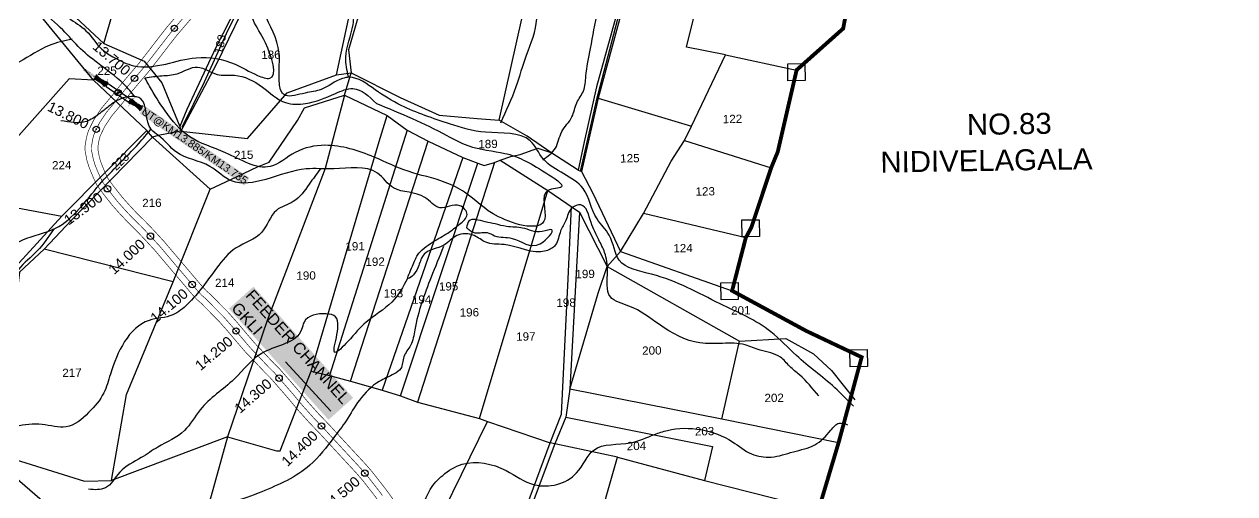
# Model space of a CAD drawing. Header units: inches. Extents: x 188249 to 207649, y 1614199 to 1620310.
# Drawn here: x 189311 to 191204, y 1616638 to 1617372 of the extents above; entities that cross this region are included whole.
import ezdxf
from ezdxf.enums import TextEntityAlignment as Align

# ---------------------------------------------------------------- set-up
doc = ezdxf.new("R2010")
doc.units = ezdxf.units.IN
doc.header["$LTSCALE"] = 15
doc.header["$MEASUREMENT"] = 0
doc.header["$PDMODE"] = 32
doc.header["$PDSIZE"] = 10
doc.linetypes.add('HIDDEN2', pattern=[0.1875, 0.125, -0.0625])
for name, color, linetype in [('BOUNDRY STONES', 240, 'Continuous'), ('CANAL1', 7, 'Continuous'), ('CHANAGE', 1, 'Continuous'), ('PAPER SIZE', 5, 'Continuous'), ('PLOTS', 7, 'Continuous'), ('PLOTS NO', 7, 'Continuous'), ('POINT', 2, 'Continuous'), ('ROADS', 1, 'Continuous'), ('STREAMS', 4, 'Continuous'), ('STRUCTURE', 5, 'Continuous'), ('TEXT', 1, 'Continuous'), ('text2', 7, 'Continuous'), ('VILLAGE BOUNDRY', 5, 'Continuous')]:
    doc.layers.add(name, color=color, linetype=linetype)
doc.styles.get("Standard").update_dxf_attribs({"font": 'arial.ttf'})
doc.dimstyles.get("Standard").update_dxf_attribs({"dimtxt": 0.18, "dimasz": 0.18, "dimexe": 0.18, "dimexo": 0.0625, "dimgap": 0.09, "dimtad": 0, "dimtih": 1, "dimtoh": 1, "dimdec": 4, "dimzin": 0, "dimdsep": 46, "dimtxsty": 'Standard', "dimcen": 0.09, "dimadec": 0, "dimazin": 0, "dimtfac": 1, "dimtdec": 4, "dimtofl": 0, "dimtmove": 0, "dimatfit": 3, "dimfxl": 1, "dimtolj": 1, "dimtzin": 0, "dimarcsym": 0})

# ---------------------------------------------------------------- blocks, each defined once
blk = doc.blocks.new('UT')
at = {"layer": 'STRUCTURE'}
h = blk.add_hatch(dxfattribs=at)
h.set_pattern_fill('DASH', color=150, scale=8, angle=-39.6278, style=0)
h.set_pattern_definition([(320.372247933, (-4370.464, -6260.8811), (1.40800153113, 0.132407282), [1, -1])])
h.paths.add_polyline_path([(765163, 1700681.9), (765165.6, 1700680.6), (765167.2, 1700680.3), (765169.1, 1700680), (765172.4, 1700679.6), (765176.4, 1700679.3), (765179.5, 1700679.5), (765183.1, 1700679.9), (765187.7, 1700680.9), (765188.9, 1700681.2), (765193.1, 1700682.2), (765196.1, 1700680.2), (765196.1, 1700672.2), (765193.1, 1700670.2), (765190.5, 1700670.8), (765188.1, 1700671.3), (765185.5, 1700671.8), (765183.6, 1700672.1), (765181, 1700672.5), (765180.3, 1700672.5), (765178.5, 1700672.6), (765176.7, 1700672.6), (765174.6, 1700672.5), (765172.5, 1700672.3), (765170.4, 1700672), (765168.5, 1700671.7), (765166.1, 1700671.2), (765165, 1700670.8), (765163, 1700669.7)])
h.paths.add_polyline_path([(765259.1, 1700682.2), (765256.1, 1700680.2), (765256.1, 1700672.2), (765259.1, 1700670.2), (765261.9, 1700671), (765264.4, 1700671.6), (765266.4, 1700672), (765269.1, 1700672.5), (765272.7, 1700673), (765276.1, 1700673.1), (765278.6, 1700672.9), (765281.2, 1700672.7), (765283.9, 1700672.3), (765286.4, 1700671.9), (765288, 1700671.3), (765289.2, 1700670.6), (765289.1, 1700682.7), (765287.6, 1700681.8), (765285.7, 1700681.2), (765283, 1700680.7), (765281.2, 1700680.4), (765276.7, 1700679.9), (765272.7, 1700679.9), (765268.7, 1700680.3), (765264.8, 1700681), (765261.2, 1700681.7)])
at = {"layer": 'STRUCTURE', "color": 150, "const_width": 0.628}
for points in [[(765190.1, 1700688.2), (765190.1, 1700684.2), (765196.1, 1700680.2), (765256.1, 1700680.2), (765262.1, 1700684.2), (765262.1, 1700688.2)], [(765190.1, 1700664.2), (765190.1, 1700668.2), (765196.1, 1700672.2), (765256.1, 1700672.2), (765262.1, 1700668.2), (765262.1, 1700664.2)]]:
    blk.add_lwpolyline(points, dxfattribs=at)
at = {"layer": 'STRUCTURE', "color": 150}
for points in [[(765196.1, 1700680.2), (765256.1, 1700680.2)], [(765196.1, 1700672.2), (765256.1, 1700672.2)], [(765196.1, 1700672.2), (765256.1, 1700672.2)]]:
    blk.add_lwpolyline(points, dxfattribs=at)
at = {"layer": 'STRUCTURE', "color": 0}
blk.add_circle((765226.1, 1700676.2), 1.89, dxfattribs=at)
at = {"layer": 'STRUCTURE', "color": 150}
for points in [[(765163, 1700681.9), (765164.4, 1700681.1), (765167.9, 1700680.2), (765171.2, 1700679.8), (765176.1, 1700679.4), (765184.7, 1700680.3), (765193.1, 1700682.2)], [(765163, 1700669.7), (765164.3, 1700670.6), (765167.8, 1700671.6), (765171.2, 1700672.1), (765176, 1700672.6), (765184.7, 1700672), (765193.1, 1700670.2)], [(765289.1, 1700682.7), (765287.8, 1700681.9), (765284.3, 1700680.9), (765280.9, 1700680.4), (765276.1, 1700679.8), (765267.4, 1700680.5), (765259.1, 1700682.2)], [(765289.2, 1700670.6), (765287.8, 1700671.4), (765284.2, 1700672.3), (765280.9, 1700672.7), (765276.1, 1700673.1), (765267.4, 1700672.2), (765259.1, 1700670.2)]]:
    blk.add_spline(points, degree=3, dxfattribs=at)
at = {"layer": 'STRUCTURE', "color": 0}
blk.add_text('STREAM', height=5, dxfattribs=at).set_placement((765148.2, 1700675.8), align=Align.MIDDLE_CENTER)
for points in [[(765190.9, 1700676), (765164.2, 1700675.8)], [(765289.3, 1700676.7), (765265.4, 1700676.4)]]:
    blk.add_leader(points, dimstyle='Standard', override={"dimasz": 10, "dimgap": 0.09, "dimtad": 0}, dxfattribs=at)

msp = doc.modelspace()

# ---------------------------------------------------------------- linework, layer by layer
at = {"layer": 'BOUNDRY STONES'}
for points in [[(190504.8, 1617310), (190531.8, 1617310.5), (190532.3, 1617284), (190505.2, 1617283.5)], [(190433.3, 1617066), (190460.3, 1617066.4), (190460.7, 1617039.9), (190433.7, 1617039.5)], [(190400.2, 1616967.7), (190427.2, 1616968.2), (190427.6, 1616941.7), (190400.6, 1616941.2)], [(190602, 1616862.9), (190629.1, 1616863.4), (190629.5, 1616836.8), (190602.5, 1616836.4)]]:
    msp.add_lwpolyline(points, close=True, dxfattribs=at)
at = {"layer": 'CANAL1', "color": 200, "const_width": 1}
for points in [[(189587.1, 1617429.1), (189534.6, 1617368), (189521.8, 1617351.7), (189508.9, 1617334.8), (189490.2, 1617310.7), (189463.4, 1617279.3), (189449.2, 1617261.4), (189431.8, 1617240.5), (189420, 1617222.8), (189414.1, 1617210.9), (189411, 1617204.1), (189408.5, 1617195.4), (189406.2, 1617181.9), (189406.3, 1617173.8), (189409.1, 1617159.1), (189412.1, 1617149.4), (189415.2, 1617141.7), (189419.3, 1617131.8), (189424.8, 1617120.2), (189435.7, 1617105.5), (189449, 1617088.6), (189460.2, 1617076.1), (189472.3, 1617063.2), (189486.2, 1617049.5), (189498.3, 1617036.8), (189514.8, 1617019), (189529.1, 1617002.1), (189538.7, 1616990.7), (189556.8, 1616969.5), (189573.5, 1616949.7), (189581.3, 1616941.3), (189587.3, 1616936.1), (189600.2, 1616923), (189615.3, 1616907.8), (189628.3, 1616893.1), (189642.6, 1616876.2), (189657.5, 1616858.8), (189669.5, 1616846.4), (189687.4, 1616827.4), (189695.5, 1616819.4), (189704.8, 1616808.8), (189721.9, 1616789.2), (189738.2, 1616769.7), (189757.7, 1616748), (189773.5, 1616731.6), (189798.2, 1616704.8), (189821.4, 1616679.7), (189830.8, 1616669.5), (189840.1, 1616658.8), (189855.1, 1616639.6), (189863.1, 1616629.1)], [(189601, 1617414.6), (189550.1, 1617355.3), (189537.6, 1617339.4), (189524.8, 1617322.7), (189505.7, 1617298.1), (189478.8, 1617266.5), (189464.7, 1617248.8), (189447.8, 1617228.5), (189437.3, 1617212.8), (189432.2, 1617202.3), (189429.8, 1617197.2), (189428.1, 1617190.9), (189426.2, 1617180.3), (189426.3, 1617175.9), (189428.6, 1617163.9), (189431, 1617156.1), (189433.7, 1617149.2), (189437.6, 1617139.9), (189442.1, 1617130.5), (189451.6, 1617117.7), (189464.4, 1617101.5), (189475, 1617089.6), (189486.6, 1617077.1), (189500.4, 1617063.6), (189512.9, 1617050.5), (189529.8, 1617032.2), (189544.4, 1617014.9), (189554, 1617003.6), (189572, 1616982.4), (189588.5, 1616963), (189595.2, 1616955.7), (189600.9, 1616950.7), (189614.4, 1616937.1), (189629.9, 1616921.5), (189643.5, 1616906.2), (189657.9, 1616889.1), (189672.4, 1616872.2), (189683.9, 1616860.2), (189701.7, 1616841.4), (189710.1, 1616833.2), (189719.9, 1616822), (189737.1, 1616802.2), (189753.4, 1616782.7), (189772.3, 1616761.6), (189788.1, 1616745.3), (189812.9, 1616718.3), (189836.1, 1616693.3), (189845.7, 1616682.9), (189855.5, 1616671.5), (189870.9, 1616651.8), (189879.2, 1616641), (189890.6, 1616625.1)]]:
    msp.add_lwpolyline(points, dxfattribs=at)
at = {"layer": 'CANAL1', "color": 1, "linetype": 'HIDDEN2', "ltscale": 4, "const_width": 1}
msp.add_lwpolyline([(189594, 1617421.9), (189542.3, 1617361.7), (189529.7, 1617345.5), (189516.8, 1617328.8), (189498, 1617304.4), (189471.1, 1617272.9), (189456.9, 1617255.1), (189439.8, 1617234.5), (189428.7, 1617217.8), (189423.2, 1617206.6), (189420.4, 1617200.6), (189418.3, 1617193.2), (189416.2, 1617181.1), (189416.3, 1617174.9), (189418.9, 1617161.5), (189421.6, 1617152.7), (189424.4, 1617145.4), (189428.5, 1617135.9), (189433.5, 1617125.4), (189443.7, 1617111.6), (189456.7, 1617095), (189467.6, 1617082.8), (189479.4, 1617070.1), (189493.3, 1617056.6), (189505.6, 1617043.6), (189522.3, 1617025.6), (189536.8, 1617008.5), (189546.3, 1616997.1), (189564.4, 1616975.9), (189581, 1616956.4), (189588.2, 1616948.5), (189594.1, 1616943.4), (189607.3, 1616930.1), (189622.6, 1616914.7), (189635.9, 1616899.7), (189650.3, 1616882.7), (189665, 1616865.5), (189676.7, 1616853.3), (189694.5, 1616834.4), (189702.8, 1616826.3), (189712.3, 1616815.4), (189729.5, 1616795.7), (189745.8, 1616776.2), (189765, 1616754.8), (189780.8, 1616738.5), (189805.5, 1616711.6), (189828.8, 1616686.5), (189838.3, 1616676.2), (189847.8, 1616665.2), (189863, 1616645.7), (189871.1, 1616635.1)], dxfattribs=at)
at = {"layer": 'PLOTS'}
for points in [[(190674.6, 1618667.5), (190648.2, 1618568.2), (190602.1, 1618410.4), (190543.8, 1618227.9), (190510.9, 1618191.1), (190490, 1618134.3), (190459.8, 1618050.3), (190422.9, 1617909.2), (190399.9, 1617868.8), (190362.3, 1617781.8), (190311.5, 1617659.8), (190268.5, 1617500.4), (190205.9, 1617274.1)], [(189555.8, 1617204.6), (189660.4, 1617193.2), (189722, 1617264.9), (189799.4, 1617293), (189821.1, 1617394.5), (189803, 1617445.9), (189798.8, 1617579.5), (189809.3, 1617594.2), (189849.6, 1617671.9), (189858.4, 1617684.2), (189873.3, 1617706.4), (189933.5, 1617851.4), (189950.9, 1617898.4), (189998.2, 1618030.7), (190050.4, 1618199.9)], [(190432.2, 1617907.4), (190415.3, 1617877.7), (190378.5, 1617800.6), (190321, 1617657.3), (190259, 1617443.9), (190208.7, 1617256.7), (190182.2, 1617141.6)], [(189007.2, 1617725.3), (189061.4, 1617679.7), (189152.6, 1617596.9), (189154.9, 1617590.8), (189248.9, 1617551.7), (189288.6, 1617505.3), (189337.5, 1617442.2), (189391.6, 1617382.8), (189435.7, 1617342), (189498.5, 1617314.2), (189526.1, 1617280.5), (189554.6, 1617212.4)], [(189799.4, 1617293), (189822.4, 1617296), (189899.1, 1617257.3), (189959.8, 1617229.8), (190019.4, 1617224.9), (190053.8, 1617222.1), (190090.1, 1617385.4), (190088.5, 1617395.5), (190018.7, 1617570.4), (190041.1, 1617608.4), (189853.9, 1617678.8)], [(190407.4, 1617324.2), (190346.4, 1617336.5), (190420.4, 1617636.5), (190427.4, 1617665.7), (190445.5, 1617660.3), (190638.8, 1617618.4)], [(189809.3, 1617594.2), (189836.3, 1617394.4), (189818.3, 1617332.3), (189822.4, 1617296)], [(189435.7, 1617342), (189491.6, 1617534.8)], [(189676.6, 1617465.3), (189610.6, 1617335.5), (189565.3, 1617239), (189554.6, 1617212.4), (189555.8, 1617204.6), (189520.4, 1617198.2), (189511.8, 1617195.4), (189503, 1617205.8), (189419.4, 1617284.8), (189309.4, 1617419.4)], [(189683.7, 1617451.4), (189649.8, 1617388.4), (189611.3, 1617308.9), (189555.8, 1617204.6)], [(190205.9, 1617274.1), (190186.6, 1617188), (190177.3, 1617143.6), (190182.2, 1617141.6), (190200.4, 1617108), (190243.5, 1617016.7), (190279.5, 1617076), (190322.7, 1617157.9), (190343.4, 1617190.2), (190354.5, 1617212.7), (190407.4, 1617324.2), (190518.8, 1617300.5)], [(189419.4, 1617284.8), (189381.5, 1617286.5), (189215.6, 1617100.7)], [(189511.8, 1617195.4), (189601.9, 1617113.9), (189634.1, 1617129.2), (189675.6, 1617149.3), (189694.3, 1617156.6), (189738.4, 1617221.6), (189749.4, 1617241.4), (189812, 1617261.1), (189822.4, 1617296)], [(189812, 1617261.1), (189781.4, 1617146.7), (189690.9, 1616908.7), (189628.9, 1616726.6), (189570, 1616513.8)], [(189812, 1617261.1), (189878.5, 1617229.2), (189909.9, 1617206.5), (189942.5, 1617189.3), (189996.8, 1617163.6), (190020.1, 1617155), (190030.3, 1617151.1), (190046.4, 1617156), (190055, 1617159.3), (190072, 1617165.4), (190086.7, 1617168.3), (190113.9, 1617178.4), (190134.4, 1617171.4)], [(190208.7, 1617256.7), (190354.5, 1617212.7)], [(189628.9, 1616726.6), (189705.7, 1616705), (189711.2, 1616704.6), (189759.6, 1616829.3), (189866, 1617188.9), (189878.5, 1617229.2)], [(190177.3, 1617143.6), (190134.4, 1617171.4), (190097.6, 1617197), (190053.8, 1617222.1)], [(189070.2, 1617125.6), (189215.6, 1617100.7), (189369.8, 1617071.7), (189503, 1617205.8)], [(189511.8, 1617195.4), (189384.8, 1617065.5), (189342, 1617020.3), (189303.7, 1616984.2), (189280.5, 1616791.8), (189277.4, 1616777.1), (189271.5, 1616699), (189405.1, 1616657.6), (189447.5, 1616658.3), (189470.8, 1616793.1), (189543.8, 1616969), (189601.9, 1617113.9)], [(189909.9, 1617206.5), (189788.6, 1616822.8)], [(189821, 1616813.7), (189942.5, 1617189.3)], [(190343.4, 1617190.2), (190479, 1617147.5)], [(189996.8, 1617163.6), (189870.5, 1616799.5)], [(189899.5, 1616791), (190020.1, 1617155)], [(190046.4, 1617156), (189926.1, 1616781)], [(190055, 1617159.3), (190129.9, 1617111.8), (190179.2, 1617077.9), (190222.7, 1616993.3), (190243.5, 1617016.7), (190417.9, 1616955.2)], [(190022.9, 1616755.4), (190129.9, 1617111.8)], [(188787.8, 1616555.1), (188986.6, 1616500.7), (189164.4, 1616452.5), (189195.2, 1616602.9), (189359.2, 1616558.6), (189570, 1616513.8), (189816.1, 1616462.6), (189886.6, 1616446.6), (190035.3, 1616750.5), (190133.3, 1616717.3), (190151.4, 1616762), (190161.6, 1616974.1), (190166.9, 1617087)], [(190179.2, 1617077.9), (190164, 1616801.5), (190157.8, 1616757.5), (190140.7, 1616715.8), (190133.3, 1616717.3)], [(189070, 1616929.3), (189160.7, 1616922.7), (189277, 1616948.1), (189291.6, 1616986.3), (189369.8, 1617071.7)], [(190439.3, 1617038.1), (190279.5, 1617076)], [(189543.8, 1616969), (189342, 1617020.3)], [(190584.4, 1616717.5), (190402, 1616754.3), (190164, 1616801.5), (190208.4, 1616951.3), (190222.7, 1616993.3)], [(190222.7, 1616993.3), (190429.6, 1616876.5), (190501.8, 1616880.5), (190545, 1616856.3), (190573.1, 1616830.5), (190609.6, 1616784.5)], [(190402, 1616754.3), (190429.6, 1616876.5)], [(189759.6, 1616829.3), (189788.6, 1616822.8), (189821, 1616813.7), (189870.5, 1616799.5), (189899.5, 1616791), (189926.1, 1616781), (190022.9, 1616755.4), (190035.3, 1616750.5)], [(190157.8, 1616757.5), (190387.2, 1616711.8), (190374.5, 1616658.2)], [(189628.9, 1616726.6), (189447.5, 1616658.3)], [(189779.7, 1616266.3), (189902.2, 1616252.3), (189900.9, 1616217.9), (189987.8, 1616225.4), (190044.6, 1616478.2), (190133.3, 1616717.3)], [(190140.7, 1616715.8), (190050.8, 1616475.4), (189993.6, 1616227), (189919.7, 1615959.3), (189953.7, 1615962), (190194, 1616013.5), (190420.7, 1616070.5)], [(190117, 1616234.1), (190169.8, 1616442.7), (190167, 1616449.1), (190202.8, 1616568.8), (190238.5, 1616694.7), (190140.7, 1616715.8)], [(190238.5, 1616694.7), (190374.5, 1616658.2), (190553.3, 1616613.3)]]:
    msp.add_lwpolyline(points, dxfattribs=at)
at = {"layer": 'POINT'}
msp.add_point((189458, 1617265, 30), dxfattribs=at)
at = {"layer": 'ROADS'}
for points in [[(190571.1, 1618306.1), (190549.1, 1618234.9), (190539.3, 1618217.5), (190517.6, 1618192.7), (190509.3, 1618181.6), (190481.7, 1618093.1), (190452.6, 1618002.9), (190436.5, 1617937.9), (190423.1, 1617899.8), (190403.6, 1617860.9), (190386.1, 1617827), (190370.8, 1617788.6), (190330.4, 1617695.6), (190312.8, 1617649.4), (190287.5, 1617558.1), (190244.4, 1617402.2), (190205.1, 1617252.1), (190180.5, 1617141.6)], [(189673.7, 1617449.3), (189629.4, 1617362.7), (189592.3, 1617281.6), (189557.5, 1617210.4)], [(189870.6, 1615567.3), (189882.8, 1615646.1), (189880.4, 1615673.6), (189875.6, 1615725), (189865.8, 1615762), (189792.1, 1615896.1), (189796.4, 1615930.9), (189762.6, 1615946.7), (189740.2, 1616004.4), (189585.1, 1616206.5), (189470.1, 1616458.2), (189393.8, 1616579.2), (189268.6, 1616686.9), (189215, 1616816.2), (189078.6, 1617030.3), (188979.7, 1617244.7), (188935.7, 1617363.6), (188914.5, 1617398.5), (188906.3, 1617399.4)]]:
    msp.add_lwpolyline(points, dxfattribs=at)
at = {"layer": 'STREAMS'}
for points in [[(190607.7, 1616774.6), (190578.3, 1616803.6), (190518.5, 1616853.9), (190478.7, 1616890.9), (190399.2, 1616934.8), (190292, 1616981.1), (190241.3, 1617003.1), (190225.9, 1617042), (190206.7, 1617067.6), (190185, 1617115), (190122.7, 1617161.4), (190102.4, 1617189.5), (190032.5, 1617203.1), (189975.9, 1617216.3), (189900.5, 1617245.2), (189859.9, 1617269.4), (189818.9, 1617289.1), (189808.8, 1617287.3), (189775.4, 1617270.2), (189750.1, 1617264.4), (189719.7, 1617260.5), (189709.6, 1617326.2), (189686.7, 1617389.5), (189675.9, 1617418.5), (189664.1, 1617441.6), (189662.2, 1617472.2), (189660.4, 1617487.8), (189611, 1617525.2), (189571.1, 1617562.9), (189562, 1617588.2), (189543.7, 1617610.9), (189533.3, 1617716), (189537, 1617771.2), (189495.5, 1617807.8), (189474.9, 1617823.7), (189498.3, 1617890.2), (189502.9, 1617948.5), (189506.8, 1617990.4), (189526.1, 1618000.9), (189540.5, 1618024.6), (189556, 1618044.2)], [(190056.1, 1617218.1), (190080.3, 1617274.5), (190096.4, 1617323.7), (190112.4, 1617380.6), (190105.2, 1617425.3), (190091.1, 1617466.5), (190064.2, 1617502.8), (190054.7, 1617546.7), (190037.2, 1617618.2), (190010.3, 1617660.9), (190001.5, 1617696.3), (189982.1, 1617740.3), (189967.3, 1617787.3), (189947.3, 1617827.5), (189938.3, 1617842.5), (189924.3, 1617846.4)], [(189007.2, 1617725.3), (189039.6, 1617687.5), (189096.1, 1617639.4), (189141.8, 1617595.9), (189173.1, 1617576.6), (189235.3, 1617546.3), (189257.1, 1617534.1), (189269.2, 1617517.2), (189282, 1617496.6), (189308.4, 1617472.6), (189325.7, 1617447), (189337.5, 1617442.2), (189355.3, 1617410.1), (189380.6, 1617381.9), (189407.6, 1617362), (189432.3, 1617333.3), (189452.5, 1617319.8), (189482.1, 1617307.2), (189532.3, 1617309.9), (189579.9, 1617319.7), (189640.7, 1617309.7), (189675.8, 1617292.1), (189695, 1617287.6), (189688.1, 1617343.1), (189669.4, 1617377.8), (189654.4, 1617431.6), (189653.5, 1617446.7), (189663.4, 1617461.9)], [(189484.8, 1617257.8), (189466.7, 1617278.5), (189425.4, 1617311.8), (189395.6, 1617337.1), (189367.5, 1617367.2), (189332.6, 1617401.5), (189316.8, 1617440.4), (189303.2, 1617464.4), (189272.2, 1617495.6), (189256.3, 1617519.3), (189222.1, 1617536.5), (189182.6, 1617560), (189131.2, 1617590.7), (189081.1, 1617632.2), (189052.3, 1617652), (189041.4, 1617663.2), (189027.9, 1617682.3), (189005.6, 1617697.8)], [(189818, 1617289.9), (189813.7, 1617320.2), (189825.2, 1617371.5), (189825.7, 1617399.2), (189815.6, 1617450.4), (189808.5, 1617506.9), (189804.8, 1617545.4), (189806.5, 1617590.3)], [(190121.8, 1617159.9), (190141.6, 1617178.1), (190151.6, 1617204.1), (190167.5, 1617227.1), (190175, 1617249.2), (190185.5, 1617267.7), (190189.2, 1617290.8), (190196.7, 1617334.2), (190208.3, 1617392.3), (190215.4, 1617415.1), (190229.7, 1617476), (190239.7, 1617504.9)], [(189386.1, 1617348.7), (189349.9, 1617338.9), (189303.6, 1617313.4), (189247.1, 1617288.1), (189182.5, 1617241.8), (189139.7, 1617190.4), (189083.1, 1617172.1), (189053.7, 1617112.3), (189039.4, 1617098.3), (189012.9, 1617095.4), (188962.6, 1617061.3), (188941.1, 1617052), (188912.7, 1617056.9), (188865.5, 1617043)], [(189499.9, 1617288.4), (189526.4, 1617291.5), (189550.1, 1617294.7), (189582.1, 1617305.2), (189612.5, 1617293.7), (189639.6, 1617292.3), (189683.4, 1617273.9), (189719.6, 1617249.5), (189751.1, 1617248.1), (189797.6, 1617263.7), (189825.1, 1617271.5), (189861.7, 1617248.3)], [(189861.7, 1617248.3), (189971.7, 1617198.3), (190004.7, 1617182.3), (190062.5, 1617170.1), (190126.6, 1617139.7), (190151.1, 1617117.7), (190129.9, 1617111.8), (190125, 1617067.4), (190052.6, 1617071), (189999.7, 1617109.4), (189969.5, 1617124.8), (189911.3, 1617142.1), (189858.1, 1617164.3), (189781.3, 1617182.7), (189734.8, 1617171.6), (189695.8, 1617149.6), (189625.8, 1617171.1), (189569.9, 1617196.1), (189531.5, 1617236.5), (189507.1, 1617275), (189499.9, 1617288.4)], [(190553.7, 1616790.7), (190523.3, 1616823.6), (190507.9, 1616837.1), (190493.6, 1616851.3), (190461.6, 1616862.3), (190438.3, 1616870.6), (190402.9, 1616872.9), (190367.6, 1616873.6), (190304.4, 1616902.3), (190256.6, 1616931.3), (190227.6, 1616945.7), (190223.1, 1616986.2), (190218.6, 1617014.9), (190209.5, 1617034.9), (190197.4, 1617062), (190181.2, 1617089.4), (190167.8, 1617084.9), (190157.8, 1617065), (190149.8, 1617048.9), (190141.5, 1617026.6), (190127.1, 1617017.7), (190061.3, 1617027.5), (190032.6, 1617031.1), (190014.7, 1617041.5), (189987.5, 1617041.4), (189967.1, 1617026.5), (189936.4, 1617012.4), (189927.9, 1616994.6), (189919.6, 1616980.1), (189911.9, 1616974.3), (189918.2, 1616993.6), (189926.2, 1617011.1), (189949.6, 1617031.2), (189973.2, 1617045.5), (189991.6, 1617059.2), (190003.4, 1617074.4), (189992.3, 1617088.3), (189960.7, 1617085.1), (189937.4, 1617101.3), (189888.6, 1617116.1), (189863.3, 1617139.2), (189795, 1617145.9), (189752, 1617145.8), (189688.8, 1617129.5), (189635.1, 1617127), (189601.5, 1617149.7), (189549, 1617171.9), (189521.1, 1617198.2), (189509.9, 1617207.1), (189493.3, 1617255.6), (189461.9, 1617255.4), (189441.1, 1617241.8), (189427.4, 1617231.2), (189408.2, 1617220.2), (189368.4, 1617221.2)], [(188817.2, 1616624.9), (188856.8, 1616643.7), (188882.4, 1616671.8), (188904.2, 1616711.4), (188948.3, 1616737.9), (188985, 1616758.2), (189010.9, 1616787.2), (189053.1, 1616833.8), (189085.9, 1616876), (189105, 1616901.8), (189121.7, 1616924.6), (189157.6, 1616952.4), (189185.8, 1616971.2), (189207.7, 1616988.9), (189250, 1617005.1), (189309, 1617034.8), (189360.1, 1617053.1), (189428.8, 1617121.2), (189490.1, 1617185.6), (189509.2, 1617207.8)], [(189773.6, 1617145.6), (189756.8, 1617122), (189731.7, 1617094.7), (189705.4, 1617081), (189682.3, 1617046.5), (189642.5, 1617022.2), (189611.8, 1616990.7), (189566.4, 1616934.1), (189543.4, 1616917.5), (189506.2, 1616908.7), (189445.8, 1616824.8), (189435.4, 1616795.3), (189411.8, 1616764.6), (189376.6, 1616742.2), (189339.2, 1616746.1), (189297.9, 1616743.2)], [(190002.7, 1617053.8), (190006.2, 1617064.1), (190031.7, 1617063), (190047.3, 1617059.7), (190065.3, 1617055.7), (190090.4, 1617053.3), (190121.1, 1617047.9), (190135.9, 1617050.7), (190118, 1617028.8), (190073.8, 1617037.2), (190046.6, 1617041.3), (190034.7, 1617046.2), (190013.2, 1617046.6), (190006.9, 1617050.5), (190002.7, 1617053.8)], [(189357.2, 1617051.8), (189331.3, 1617017.5), (189302.2, 1616988.3), (189287.3, 1616955.1), (189285, 1616919.3), (189282.1, 1616877.8), (189280, 1616843.7), (189276.3, 1616815.5), (189279.1, 1616791.4), (189260, 1616776.9), (189231.8, 1616766.8), (189203.1, 1616738.5), (189185.9, 1616693.5), (189175, 1616660.3), (189152.2, 1616628.6), (189109.8, 1616605.1), (189085.1, 1616583), (189074.6, 1616558.9), (189063, 1616541), (189047, 1616507.7), (189036, 1616479.1)], [(189966.6, 1617024.3), (189947.3, 1616976.4), (189921.7, 1616894), (189915.2, 1616869.8), (189904.6, 1616851.9), (189899.7, 1616833.4), (189889.5, 1616825.2), (189866.2, 1616813.4), (189835.1, 1616784.2), (189814.4, 1616752), (189795.3, 1616725.9), (189757.6, 1616682.3), (189682.5, 1616640.9), (189635.1, 1616624.6), (189602, 1616617.2), (189556.5, 1616593), (189542.4, 1616576.7), (189523.7, 1616561.4), (189506.2, 1616545.7), (189502.3, 1616534.7), (189467.2, 1616540.4), (189452.8, 1616548.8)], [(189910.5, 1616974.6), (189885.8, 1616937.5), (189845.6, 1616905.9), (189816.8, 1616875.6), (189797, 1616858.6), (189797.8, 1616914.3), (189783.4, 1616919.2), (189748.6, 1616906), (189744.8, 1616894.5), (189685.7, 1616859.1), (189639.3, 1616817), (189586.2, 1616769.1), (189561.5, 1616736.6), (189520, 1616710.7), (189493.9, 1616694.2), (189460.4, 1616671.3), (189437.9, 1616646.8), (189411.5, 1616644.7)], [(189787.9, 1616466.8), (189804.4, 1616489.8), (189828.3, 1616498.7), (189844.2, 1616518.6), (189889.7, 1616559.3), (189910.9, 1616590.2), (189933.4, 1616618.7), (189946, 1616644.5), (189965.4, 1616666.4), (189995.8, 1616683.8), (190064.4, 1616674.1), (190108.7, 1616651.8), (190174.7, 1616670.2), (190201.6, 1616706.1), (190259.1, 1616717.5), (190296.7, 1616730.4), (190316.8, 1616736.8), (190418.4, 1616719), (190448.3, 1616700), (190479, 1616695.1), (190513.8, 1616703.3), (190547.1, 1616714.2), (190572.3, 1616737), (190585.1, 1616748), (190598.5, 1616745.7)]]:
    msp.add_spline(points, degree=3, dxfattribs=at)
at = {"layer": 'text2', "color": 3}
for p in [(189545.8, 1617365.7), (189483.5, 1617287.5), (189423.7, 1617207.8), (189441.3, 1617114.7), (189508.4, 1617040.6), (189573.7, 1616965), (189642.2, 1616892.2), (189709.6, 1616818.5), (189775.9, 1616743.6), (189843.6, 1616670)]:
    msp.add_point(p, dxfattribs=at)
at = {"layer": 'VILLAGE BOUNDRY', "const_width": 6}
msp.add_lwpolyline([(191286.5, 1617635), (191144.7, 1617659.3), (190860.5, 1617720.7), (190735.1, 1617748.6), (190728.8, 1617748.8), (190668.2, 1617766.4), (190638.8, 1617618.4), (190591.6, 1617365.4), (190518.8, 1617300.5), (190489.3, 1617172.6), (190479, 1617147.5), (190448, 1617054.3), (190439.3, 1617038.1), (190417.9, 1616955.2), (190533.8, 1616892.4), (190620.5, 1616851.3), (190584.4, 1616717.5), (190553.3, 1616613.3)], dxfattribs=at)

# ---------------------------------------------------------------- block references
at = {"layer": 'STRUCTURE', "color": 0, "xscale": 0.7000000000000002, "yscale": 0.7000000000000002, "zscale": 0.7000000000000002, "rotation": 325.4819062132594}
msp.add_blockref('UT', (-926497.5, 939917.3, 30), dxfattribs=at)

# ---------------------------------------------------------------- texts
at = {"layer": 'CHANAGE'}
for s, rotation, p in [('13.700', 319.5016, (189473.8, 1617296.6)), ('13.800', 333.8364, (189410.7, 1617214.7)), ('13.900', 36.4941, (189430.8, 1617104.1)), ('14.000', 42.8198, (189496.4, 1617031.8)), ('14.100', 40.3845, (189563.6, 1616954)), ('14.200', 40.1995, (189633.7, 1616879.4)), ('14.300', 41.1617, (189694.6, 1616813.2)), ('14.400', 44.1183, (189766.2, 1616732.3)), ('14.500', 40.9177, (189832.5, 1616660.3))]:
    msp.add_text(s, height=16, rotation=rotation, dxfattribs=at).set_placement(p, align=Align.MIDDLE_RIGHT)
at = {"layer": 'PLOTS NO'}
for s, rotation, p in [('183', 77.1722, (189617.4, 1617341)), ('186', 0.9469, (189696.8, 1617324.4)), ('225', 0.9469, (189440.6, 1617299.4)), ('122', 0.9469, (190418.5, 1617224)), ('189', 0.9469, (190036.2, 1617184.8)), ('215', 0.9469, (189654.2, 1617167.8)), ('224', 0.9469, (189369.7, 1617151.7)), ('223', 43.787, (189461.1, 1617157.4)), ('125', 0.9469, (190258.1, 1617162.5)), ('123', 0.9469, (190375.9, 1617110.7)), ('216', 0.9469, (189510.7, 1617092.7)), ('191', 0.9469, (189828.4, 1617024.8)), ('124', 0.9469, (190341.2, 1617021.9)), ('192', 0.9469, (189859.7, 1617000.6)), ('190', 0.9469, (189751.8, 1616979)), ('199', 0.9469, (190188.1, 1616981.5)), ('214', 0.9469, (189624.5, 1616967.8)), ('195', 0.9469, (189974.6, 1616962.1)), ('193', 0.9469, (189888.4, 1616951.3)), ('194', 0.9469, (189932.4, 1616941.5)), ('196', 0.9469, (190007.1, 1616921.4)), ('198', 0.9469, (190158.3, 1616936.6)), ('201', 0.9469, (190431.5, 1616924.5)), ('197', 0.9469, (190095.4, 1616883.7)), ('200', 0.9469, (190292.4, 1616861.8)), ('217', 0.9469, (189385.7, 1616826.9)), ('202', 0.9469, (190483.7, 1616787.7)), ('203', 0.9469, (190374.9, 1616735.5)), ('204', 0.9469, (190268.4, 1616712.5))]:
    msp.add_text(s, height=13, rotation=rotation, dxfattribs=at).set_placement(p, align=Align.MIDDLE_CENTER)
at = {"layer": 'STRUCTURE', "color": 5, "attachment_point": 1, "bg_fill": 1, "box_fill_scale": 1.1, "bg_fill_color": 7, "bg_fill_true_color": 16777215, "bg_fill_transparency": 0}
for s, insert, char_height, width, rotation in [('UT@KM13.885/KM13.735', (189499.9, 1617242.6, 30), 12, 196.311, 325.4819), ('{\\C1;FEEDER CHANNEL GKLI }', (189669.4, 1616959.1), 18, 229.895, 311.8506)]:
    msp.add_mtext(s, dxfattribs=dict(at, insert=insert, char_height=char_height, width=width, rotation=rotation))
at = {"layer": 'TEXT'}
for s, height, p in [('NO.83', 32.85, (190785.3, 1617198.7)), ('NIDIVELAGALA', 32.851, (190650.1, 1617139.9))]:
    msp.add_text(s, height=height, rotation=0.9469, dxfattribs=at).set_placement(p)

# ---------------------------------------------------------------- leaders
at = {"layer": 'PAPER SIZE'}
msp.add_leader([(189790.7, 1616766.8), (189719.8, 1616843.9)], dimstyle='Standard', override={"dimasz": 40, "dimgap": 0.09, "dimtad": 0, "dimtfill": 2, "dimtfillclr": 5}, dxfattribs=at)

doc.saveas('drawing.dxf')
